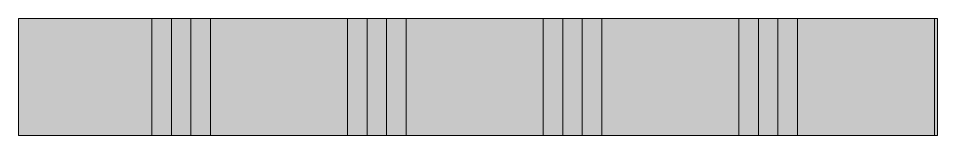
# Model space of a CAD drawing. Header units: metres. Extents: x 0 to 117, y 0 to 15.
import ezdxf

# ---------------------------------------------------------------- set-up
doc = ezdxf.new("R2010")
doc.units = ezdxf.units.M
doc.layers.add('A-DETL-GENF', color=92, linetype='Continuous', lineweight=18)

# ---------------------------------------------------------------- blocks, each defined once
blk = doc.blocks.new('40  gipsplaat - vochtbestendig D15-2957411-00_0 Basismaterialen')
at = {"layer": 'A-DETL-GENF'}
blk.add_hatch(color=256, dxfattribs=at).paths.add_polyline_path([(0, 0), (117.46, 0), (117.46, 15), (0, 15)])
at = {"layer": 'A-DETL-GENF', "lineweight": 13}
h = blk.add_hatch(dxfattribs=at)
h.set_pattern_fill('FP_29', color=256, style=0, pattern_type=2)
h.set_pattern_definition([(270, (1542.04, -12735), (25, 1e-15), []), (270, (1544.54, -12735), (25, 1e-15), []), (270, (1547.04, -12735), (25, 1e-15), []), (270, (1549.54, -12735), (25, 1e-15), [])])
h.paths.add_polyline_path([(0, 0), (117.46, 0), (117.46, 15), (0, 15)])
at = {"layer": 'A-DETL-GENF'}
for p, q in [((117.46, 15), (0, 15)), ((0, 15), (0, 0)), ((117.46, 15), (0, 15)), ((0, 15), (0, 0)), ((117.46, 0), (117.46, 15)), ((117.46, 0), (117.46, 15)), ((0, 0), (117.46, 0)), ((0, 0), (117.46, 0))]:
    blk.add_line(p, q, dxfattribs=at)

msp = doc.modelspace()

# ---------------------------------------------------------------- block references
msp.add_blockref('40  gipsplaat - vochtbestendig D15-2957411-00_0 Basismaterialen', (0, 0))

doc.saveas('drawing.dxf')
